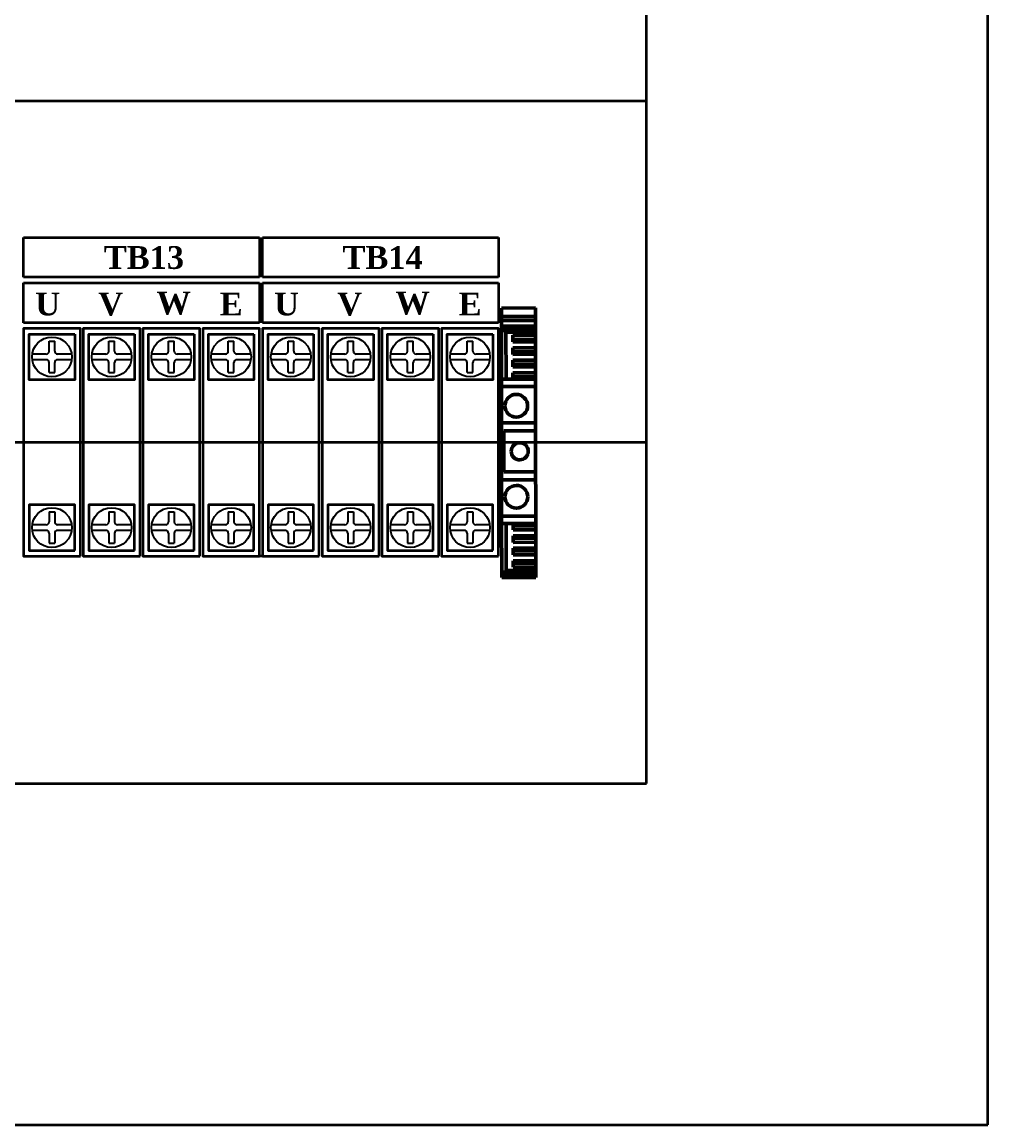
# Model space of a CAD drawing. Header units: millimetres. Extents: x 0 to 19177, y 0 to 12100.
# Drawn here: x 17465.3 to 17635.1, y 10124.9 to 10318.7 of the extents above; entities that cross this region are included whole.
import ezdxf

# ---------------------------------------------------------------- set-up
doc = ezdxf.new("R2010")
doc.units = ezdxf.units.MM
doc.header["$MEASUREMENT"] = 0
doc.layers.add('NetDam', color=7, linetype='Continuous', lineweight=35)
doc.layers.add('Visible (ISO)', color=7, linetype='Continuous', lineweight=50)
doc.styles.get("Standard").update_dxf_attribs({"font": 'arial.ttf'})

msp = doc.modelspace()

# ---------------------------------------------------------------- linework, layer by layer
for p, q in [((17470.06, 10260.88), (17470.06, 10262.64)), ((17471.06, 10260.88), (17471.06, 10262.64)), ((17480.56, 10260.88), (17480.56, 10262.64)), ((17481.56, 10260.88), (17481.56, 10262.64)), ((17491.06, 10260.88), (17491.06, 10262.64)), ((17492.06, 10260.88), (17492.06, 10262.64)), ((17501.56, 10260.88), (17501.56, 10262.64)), ((17502.56, 10260.88), (17502.56, 10262.64)), ((17512.06, 10260.88), (17512.06, 10262.64)), ((17513.06, 10260.88), (17513.06, 10262.64)), ((17522.56, 10260.88), (17522.56, 10262.64)), ((17523.56, 10260.88), (17523.56, 10262.64)), ((17533.06, 10260.88), (17533.06, 10262.64)), ((17534.06, 10260.88), (17534.06, 10262.64)), ((17543.56, 10260.88), (17543.56, 10262.64)), ((17544.56, 10260.88), (17544.56, 10262.64)), ((17469.56, 10260.38), (17467.1, 10260.38)), ((17474.03, 10260.38), (17471.56, 10260.38)), ((17480.06, 10260.38), (17477.6, 10260.38)), ((17484.53, 10260.38), (17482.06, 10260.38)), ((17490.56, 10260.38), (17488.1, 10260.38)), ((17495.03, 10260.38), (17492.56, 10260.38)), ((17501.06, 10260.38), (17498.6, 10260.38)), ((17505.53, 10260.38), (17503.06, 10260.38)), ((17511.56, 10260.38), (17509.1, 10260.38)), ((17516.03, 10260.38), (17513.56, 10260.38)), ((17522.06, 10260.38), (17519.6, 10260.38)), ((17526.53, 10260.38), (17524.06, 10260.38)), ((17532.56, 10260.38), (17530.1, 10260.38)), ((17537.03, 10260.38), (17534.56, 10260.38)), ((17543.06, 10260.38), (17540.6, 10260.38)), ((17547.53, 10260.38), (17545.06, 10260.38)), ((17469.56, 10259.38), (17467.1, 10259.38)), ((17470.06, 10257.13), (17470.06, 10258.88)), ((17471.06, 10257.13), (17471.06, 10258.88)), ((17474.03, 10259.38), (17471.56, 10259.38)), ((17480.06, 10259.38), (17477.6, 10259.38)), ((17480.56, 10257.13), (17480.56, 10258.88)), ((17481.56, 10257.13), (17481.56, 10258.88)), ((17484.53, 10259.38), (17482.06, 10259.38)), ((17490.56, 10259.38), (17488.1, 10259.38)), ((17491.06, 10257.13), (17491.06, 10258.88)), ((17492.06, 10257.13), (17492.06, 10258.88)), ((17495.03, 10259.38), (17492.56, 10259.38)), ((17501.06, 10259.38), (17498.6, 10259.38)), ((17501.56, 10257.13), (17501.56, 10258.88)), ((17502.56, 10257.13), (17502.56, 10258.88)), ((17505.53, 10259.38), (17503.06, 10259.38)), ((17511.56, 10259.38), (17509.1, 10259.38)), ((17512.06, 10257.13), (17512.06, 10258.88)), ((17513.06, 10257.13), (17513.06, 10258.88)), ((17516.03, 10259.38), (17513.56, 10259.38)), ((17522.06, 10259.38), (17519.6, 10259.38)), ((17522.56, 10257.13), (17522.56, 10258.88)), ((17523.56, 10257.13), (17523.56, 10258.88)), ((17526.53, 10259.38), (17524.06, 10259.38)), ((17532.56, 10259.38), (17530.1, 10259.38)), ((17533.06, 10257.13), (17533.06, 10258.88)), ((17534.06, 10257.13), (17534.06, 10258.88)), ((17537.03, 10259.38), (17534.56, 10259.38)), ((17543.06, 10259.38), (17540.6, 10259.38)), ((17543.56, 10257.13), (17543.56, 10258.88)), ((17544.56, 10257.13), (17544.56, 10258.88)), ((17547.53, 10259.38), (17545.06, 10259.38)), ((17470.06, 10232.64), (17470.06, 10230.88)), ((17471.06, 10232.64), (17471.06, 10230.88)), ((17480.56, 10232.64), (17480.56, 10230.88)), ((17481.56, 10232.64), (17481.56, 10230.88)), ((17491.06, 10232.64), (17491.06, 10230.88)), ((17492.06, 10232.64), (17492.06, 10230.88)), ((17501.56, 10232.64), (17501.56, 10230.88)), ((17502.56, 10232.64), (17502.56, 10230.88)), ((17512.06, 10232.64), (17512.06, 10230.88)), ((17513.06, 10232.64), (17513.06, 10230.88)), ((17522.56, 10232.64), (17522.56, 10230.88)), ((17523.56, 10232.64), (17523.56, 10230.88)), ((17533.06, 10232.64), (17533.06, 10230.88)), ((17534.06, 10232.64), (17534.06, 10230.88)), ((17543.56, 10232.64), (17543.56, 10230.88)), ((17544.56, 10232.64), (17544.56, 10230.88)), ((17469.56, 10230.38), (17467.1, 10230.38)), ((17469.56, 10229.38), (17467.1, 10229.38)), ((17470.06, 10228.88), (17470.06, 10227.13)), ((17471.06, 10228.88), (17471.06, 10227.13)), ((17474.03, 10230.38), (17471.56, 10230.38)), ((17474.03, 10229.38), (17471.56, 10229.38)), ((17480.06, 10230.38), (17477.6, 10230.38)), ((17480.06, 10229.38), (17477.6, 10229.38)), ((17480.56, 10228.88), (17480.56, 10227.13)), ((17481.56, 10228.88), (17481.56, 10227.13)), ((17484.53, 10230.38), (17482.06, 10230.38)), ((17484.53, 10229.38), (17482.06, 10229.38)), ((17490.56, 10230.38), (17488.1, 10230.38)), ((17490.56, 10229.38), (17488.1, 10229.38)), ((17491.06, 10228.88), (17491.06, 10227.13)), ((17492.06, 10228.88), (17492.06, 10227.13)), ((17495.03, 10230.38), (17492.56, 10230.38)), ((17495.03, 10229.38), (17492.56, 10229.38)), ((17501.06, 10230.38), (17498.6, 10230.38)), ((17501.06, 10229.38), (17498.6, 10229.38)), ((17501.56, 10228.88), (17501.56, 10227.13)), ((17502.56, 10228.88), (17502.56, 10227.13)), ((17505.53, 10230.38), (17503.06, 10230.38)), ((17505.53, 10229.38), (17503.06, 10229.38)), ((17511.56, 10230.38), (17509.1, 10230.38)), ((17511.56, 10229.38), (17509.1, 10229.38)), ((17512.06, 10228.88), (17512.06, 10227.13)), ((17513.06, 10228.88), (17513.06, 10227.13)), ((17516.03, 10230.38), (17513.56, 10230.38)), ((17516.03, 10229.38), (17513.56, 10229.38)), ((17522.06, 10230.38), (17519.6, 10230.38)), ((17522.06, 10229.38), (17519.6, 10229.38)), ((17522.56, 10228.88), (17522.56, 10227.13)), ((17523.56, 10228.88), (17523.56, 10227.13)), ((17526.53, 10230.38), (17524.06, 10230.38)), ((17526.53, 10229.38), (17524.06, 10229.38)), ((17532.56, 10230.38), (17530.1, 10230.38)), ((17532.56, 10229.38), (17530.1, 10229.38)), ((17533.06, 10228.88), (17533.06, 10227.13)), ((17534.06, 10228.88), (17534.06, 10227.13)), ((17537.03, 10230.38), (17534.56, 10230.38)), ((17537.03, 10229.38), (17534.56, 10229.38)), ((17543.06, 10230.38), (17540.6, 10230.38)), ((17543.06, 10229.38), (17540.6, 10229.38)), ((17543.56, 10228.88), (17543.56, 10227.13)), ((17544.56, 10228.88), (17544.56, 10227.13)), ((17547.53, 10230.38), (17545.06, 10230.38)), ((17547.53, 10229.38), (17545.06, 10229.38))]:
    msp.add_line(p, q)
at = {"ltscale": 0.5}
for p, q in [((17470.06, 10262.64), (17471.06, 10262.64)), ((17480.56, 10262.64), (17481.56, 10262.64)), ((17491.06, 10262.64), (17492.06, 10262.64)), ((17501.56, 10262.64), (17502.56, 10262.64)), ((17512.06, 10262.64), (17513.06, 10262.64)), ((17522.56, 10262.64), (17523.56, 10262.64)), ((17533.06, 10262.64), (17534.06, 10262.64)), ((17543.56, 10262.64), (17544.56, 10262.64)), ((17470.06, 10257.13), (17471.06, 10257.13)), ((17480.56, 10257.13), (17481.56, 10257.13)), ((17491.06, 10257.13), (17492.06, 10257.13)), ((17501.56, 10257.13), (17502.56, 10257.13)), ((17512.06, 10257.13), (17513.06, 10257.13)), ((17522.56, 10257.13), (17523.56, 10257.13)), ((17533.06, 10257.13), (17534.06, 10257.13)), ((17543.56, 10257.13), (17544.56, 10257.13)), ((17470.06, 10232.64), (17471.06, 10232.64)), ((17480.56, 10232.64), (17481.56, 10232.64)), ((17491.06, 10232.64), (17492.06, 10232.64)), ((17501.56, 10232.64), (17502.56, 10232.64)), ((17512.06, 10232.64), (17513.06, 10232.64)), ((17522.56, 10232.64), (17523.56, 10232.64)), ((17533.06, 10232.64), (17534.06, 10232.64)), ((17543.56, 10232.64), (17544.56, 10232.64)), ((17470.06, 10227.13), (17471.06, 10227.13)), ((17480.56, 10227.13), (17481.56, 10227.13)), ((17491.06, 10227.13), (17492.06, 10227.13)), ((17501.56, 10227.13), (17502.56, 10227.13)), ((17512.06, 10227.13), (17513.06, 10227.13)), ((17522.56, 10227.13), (17523.56, 10227.13)), ((17533.06, 10227.13), (17534.06, 10227.13)), ((17543.56, 10227.13), (17544.56, 10227.13))]:
    msp.add_line(p, q, dxfattribs=at)
for centre in [(17470.56, 10259.88), (17481.06, 10259.88), (17491.56, 10259.88), (17502.06, 10259.88), (17512.56, 10259.88), (17523.06, 10259.88), (17533.56, 10259.88), (17544.06, 10259.88), (17470.56, 10229.88), (17481.06, 10229.88), (17491.56, 10229.88), (17502.06, 10229.88), (17512.56, 10229.88), (17523.06, 10229.88), (17533.56, 10229.88), (17544.06, 10229.88)]:
    msp.add_circle(centre, 3.5)
for centre, start, end in [((17469.56, 10260.88), 270, 0), ((17471.56, 10260.88), 180, 270), ((17480.06, 10260.88), 270, 0), ((17482.06, 10260.88), 180, 270), ((17490.56, 10260.88), 270, 0), ((17492.56, 10260.88), 180, 270), ((17501.06, 10260.88), 270, 0), ((17503.06, 10260.88), 180, 270), ((17511.56, 10260.88), 270, 0), ((17513.56, 10260.88), 180, 270), ((17522.06, 10260.88), 270, 0), ((17524.06, 10260.88), 180, 270), ((17532.56, 10260.88), 270, 0), ((17534.56, 10260.88), 180, 270), ((17543.06, 10260.88), 270, 0), ((17545.06, 10260.88), 180, 270), ((17469.56, 10258.88), 0, 90), ((17471.56, 10258.88), 90, 180), ((17480.06, 10258.88), 0, 90), ((17482.06, 10258.88), 90, 180), ((17490.56, 10258.88), 0, 90), ((17492.56, 10258.88), 90, 180), ((17501.06, 10258.88), 0, 90), ((17503.06, 10258.88), 90, 180), ((17511.56, 10258.88), 0, 90), ((17513.56, 10258.88), 90, 180), ((17522.06, 10258.88), 0, 90), ((17524.06, 10258.88), 90, 180), ((17532.56, 10258.88), 0, 90), ((17534.56, 10258.88), 90, 180), ((17543.06, 10258.88), 0, 90), ((17545.06, 10258.88), 90, 180), ((17469.56, 10230.88), 270, 0), ((17471.56, 10230.88), 180, 270), ((17480.06, 10230.88), 270, 0), ((17482.06, 10230.88), 180, 270), ((17490.56, 10230.88), 270, 0), ((17492.56, 10230.88), 180, 270), ((17501.06, 10230.88), 270, 0), ((17503.06, 10230.88), 180, 270), ((17511.56, 10230.88), 270, 0), ((17513.56, 10230.88), 180, 270), ((17522.06, 10230.88), 270, 0), ((17524.06, 10230.88), 180, 270), ((17532.56, 10230.88), 270, 0), ((17534.56, 10230.88), 180, 270), ((17543.06, 10230.88), 270, 0), ((17545.06, 10230.88), 180, 270), ((17469.56, 10228.88), 0, 90), ((17471.56, 10228.88), 90, 180), ((17480.06, 10228.88), 0, 90), ((17482.06, 10228.88), 90, 180), ((17490.56, 10228.88), 0, 90), ((17492.56, 10228.88), 90, 180), ((17501.06, 10228.88), 0, 90), ((17503.06, 10228.88), 90, 180), ((17511.56, 10228.88), 0, 90), ((17513.56, 10228.88), 90, 180), ((17522.06, 10228.88), 0, 90), ((17524.06, 10228.88), 90, 180), ((17532.56, 10228.88), 0, 90), ((17534.56, 10228.88), 90, 180), ((17543.06, 10228.88), 0, 90), ((17545.06, 10228.88), 90, 180)]:
    msp.add_arc(centre, 0.5, start, end)
at = {"layer": 'NetDam', "color": 0}
for p, q in [((17635.09, 10124.87), (17635.09, 11724.87)), ((17575.09, 10184.87), (17575.09, 11664.87)), ((16945.09, 10304.87), (17575.09, 10304.87)), ((17465.56, 10273.88), (17465.56, 10280.88)), ((17465.56, 10280.88), (17507.06, 10280.88)), ((17507.06, 10280.88), (17507.06, 10273.88)), ((17507.56, 10273.88), (17507.56, 10280.88)), ((17507.56, 10280.88), (17549.06, 10280.88)), ((17549.06, 10280.88), (17549.06, 10273.88)), ((17507.06, 10273.88), (17465.56, 10273.88)), ((17549.06, 10273.88), (17507.56, 10273.88)), ((17465.56, 10265.88), (17465.56, 10272.88)), ((17465.56, 10272.88), (17507.06, 10272.88)), ((17507.06, 10272.88), (17507.06, 10265.88)), ((17507.56, 10265.88), (17507.56, 10272.88)), ((17507.56, 10272.88), (17549.06, 10272.88)), ((17549.06, 10272.88), (17549.06, 10265.88)), ((17507.06, 10265.88), (17465.56, 10265.88)), ((17549.06, 10265.88), (17507.56, 10265.88)), ((16945.09, 10244.87), (17575.09, 10244.87)), ((17507.56, 10224.88), (17507.06, 10224.88)), ((16945.09, 10184.87), (17575.09, 10184.87)), ((16885.09, 10124.87), (17635.09, 10124.87))]:
    msp.add_line(p, q, dxfattribs=at)
for points in [[(17475.56, 10224.88), (17475.56, 10264.88), (17465.56, 10264.88), (17465.56, 10224.88)], [(17474.56, 10263.88), (17474.56, 10255.88), (17466.56, 10255.88), (17466.56, 10263.88)], [(17486.06, 10224.88), (17486.06, 10264.88), (17476.06, 10264.88), (17476.06, 10224.88)], [(17485.06, 10263.88), (17485.06, 10255.88), (17477.06, 10255.88), (17477.06, 10263.88)], [(17496.56, 10224.88), (17496.56, 10264.88), (17486.56, 10264.88), (17486.56, 10224.88)], [(17495.56, 10263.88), (17495.56, 10255.88), (17487.56, 10255.88), (17487.56, 10263.88)], [(17507.06, 10224.88), (17507.06, 10264.88), (17497.06, 10264.88), (17497.06, 10224.88)], [(17506.06, 10263.88), (17506.06, 10255.88), (17498.06, 10255.88), (17498.06, 10263.88)], [(17517.56, 10224.88), (17517.56, 10264.88), (17507.56, 10264.88), (17507.56, 10224.88)], [(17516.56, 10263.88), (17516.56, 10255.88), (17508.56, 10255.88), (17508.56, 10263.88)], [(17528.06, 10224.88), (17528.06, 10264.88), (17518.06, 10264.88), (17518.06, 10224.88)], [(17527.06, 10263.88), (17527.06, 10255.88), (17519.06, 10255.88), (17519.06, 10263.88)], [(17538.56, 10224.88), (17538.56, 10264.88), (17528.56, 10264.88), (17528.56, 10224.88)], [(17537.56, 10263.88), (17537.56, 10255.88), (17529.56, 10255.88), (17529.56, 10263.88)], [(17549.06, 10224.88), (17549.06, 10264.88), (17539.06, 10264.88), (17539.06, 10224.88)], [(17548.06, 10263.88), (17548.06, 10255.88), (17540.06, 10255.88), (17540.06, 10263.88)], [(17474.56, 10225.88), (17474.56, 10233.88), (17466.56, 10233.88), (17466.56, 10225.88)], [(17485.06, 10225.88), (17485.06, 10233.88), (17477.06, 10233.88), (17477.06, 10225.88)], [(17495.56, 10225.88), (17495.56, 10233.88), (17487.56, 10233.88), (17487.56, 10225.88)], [(17506.06, 10225.88), (17506.06, 10233.88), (17498.06, 10233.88), (17498.06, 10225.88)], [(17516.56, 10225.88), (17516.56, 10233.88), (17508.56, 10233.88), (17508.56, 10225.88)], [(17527.06, 10225.88), (17527.06, 10233.88), (17519.06, 10233.88), (17519.06, 10225.88)], [(17537.56, 10225.88), (17537.56, 10233.88), (17529.56, 10233.88), (17529.56, 10225.88)], [(17548.06, 10225.88), (17548.06, 10233.88), (17540.06, 10233.88), (17540.06, 10225.88)]]:
    msp.add_lwpolyline(points, close=True, dxfattribs=at)
at = {"layer": 'Visible (ISO)'}
for p, q in [((17549.56, 10268.48), (17555.56, 10268.49)), ((17549.56, 10266.98), (17549.56, 10268.48)), ((17555.58, 10254.25), (17555.56, 10268.49)), ((17549.56, 10266.98), (17555.56, 10266.99)), ((17549.56, 10266.28), (17549.56, 10266.98)), ((17549.56, 10266.28), (17555.56, 10266.29)), ((17549.56, 10266.28), (17549.56, 10265.68)), ((17549.57, 10265.28), (17549.56, 10265.68)), ((17549.57, 10265.28), (17555.57, 10265.29)), ((17549.57, 10264.8), (17549.57, 10265.28)), ((17549.57, 10264.8), (17555.57, 10264.8)), ((17549.57, 10264.51), (17549.57, 10264.8)), ((17550.37, 10264.51), (17549.57, 10264.51)), ((17549.57, 10264.51), (17549.58, 10255.96)), ((17550.38, 10255.96), (17550.37, 10264.51)), ((17550.37, 10264.23), (17555.57, 10264.24)), ((17551.57, 10262.52), (17551.57, 10263.68)), ((17551.57, 10263.68), (17555.57, 10263.68)), ((17551.57, 10262.96), (17555.57, 10262.96)), ((17551.57, 10262.52), (17555.57, 10262.53)), ((17551.57, 10261.48), (17555.57, 10261.49)), ((17551.57, 10260.33), (17551.57, 10261.48)), ((17551.57, 10260.77), (17555.57, 10260.77)), ((17551.57, 10260.33), (17555.57, 10260.34)), ((17551.57, 10259.29), (17555.57, 10259.3)), ((17551.57, 10258.14), (17551.57, 10259.29)), ((17551.57, 10258.58), (17555.57, 10258.58)), ((17551.57, 10258.14), (17555.57, 10258.15)), ((17549.58, 10255.96), (17555.58, 10255.96)), ((17549.58, 10254.68), (17549.58, 10255.96)), ((17551.58, 10257.1), (17555.58, 10257.11)), ((17551.58, 10255.96), (17551.58, 10257.1)), ((17551.58, 10256.38), (17555.58, 10256.39)), ((17549.58, 10254.68), (17555.58, 10254.69)), ((17549.59, 10248.28), (17549.58, 10254.68)), ((17555.58, 10253.67), (17555.58, 10254.25)), ((17555.58, 10253.67), (17555.59, 10250.15)), ((17555.59, 10249.57), (17555.59, 10250.15)), ((17549.59, 10248.28), (17555.59, 10248.29)), ((17549.6, 10238.28), (17549.59, 10248.28)), ((17555.59, 10247.54), (17555.59, 10249.57)), ((17555.59, 10246.89), (17549.99, 10246.88)), ((17549.99, 10246.88), (17550, 10239.68)), ((17555.59, 10247.32), (17555.59, 10247.54)), ((17555.61, 10227.66), (17555.59, 10247.32)), ((17549.6, 10238.28), (17555.6, 10238.29)), ((17549.61, 10231.88), (17549.6, 10238.28)), ((17550, 10239.68), (17555.6, 10239.69)), ((17549.61, 10231.88), (17555.61, 10231.89)), ((17549.61, 10230.61), (17549.61, 10231.88)), ((17549.61, 10230.61), (17555.61, 10230.62)), ((17549.62, 10222.05), (17549.61, 10230.61)), ((17550.41, 10230.61), (17550.42, 10222.06)), ((17551.61, 10229.47), (17551.61, 10230.61)), ((17551.61, 10230.19), (17555.61, 10230.19)), ((17551.61, 10229.47), (17555.61, 10229.48)), ((17551.61, 10228.43), (17555.61, 10228.44)), ((17551.62, 10227.28), (17551.61, 10228.43)), ((17551.61, 10228), (17555.61, 10228)), ((17551.62, 10227.28), (17555.62, 10227.29)), ((17555.62, 10221.09), (17555.61, 10227.66)), ((17551.62, 10225.09), (17551.62, 10226.24)), ((17551.62, 10226.24), (17555.62, 10226.24)), ((17551.62, 10225.8), (17555.62, 10225.81)), ((17551.62, 10225.09), (17555.62, 10225.09)), ((17551.62, 10222.9), (17551.62, 10224.05)), ((17551.62, 10224.05), (17555.62, 10224.05)), ((17551.62, 10223.61), (17555.62, 10223.62)), ((17551.62, 10222.9), (17555.62, 10222.9)), ((17550.42, 10222.06), (17549.62, 10222.05)), ((17549.62, 10221.77), (17549.62, 10222.05)), ((17549.62, 10221.77), (17555.62, 10221.78)), ((17549.62, 10221.28), (17549.62, 10221.77)), ((17549.62, 10221.28), (17555.62, 10221.29)), ((17549.62, 10221.28), (17549.62, 10221.08)), ((17549.62, 10221.08), (17555.62, 10221.09)), ((17550.42, 10222.34), (17555.62, 10222.35))]:
    msp.add_line(p, q, dxfattribs=at)
for centre, radius, start, end in [((17552.18, 10251.29), 2, 0.0753, 180.0753), ((17552.18, 10251.29), 2, 180.0753, 0.0753), ((17552.79, 10243.29), 1.5, 0.0753, 180.0753), ((17552.79, 10243.29), 1.5, 180.0753, 0.0753), ((17552.2, 10235.29), 2, 0.0753, 180.0753), ((17552.2, 10235.29), 2, 180.0753, 0.0753)]:
    msp.add_arc(centre, radius, start, end, dxfattribs=at)

# ---------------------------------------------------------------- texts
at = {"char_height": 4, "attachment_point": 1}
for s, insert, width in [('\\pi14.11994;{\\fTimes New Roman|b1|i0|c0|p18;TB13}', (17465.56, 10279.36), 41.5), ('\\pi14.06936;{\\fTimes New Roman|b1|i0|c0|p18;TB14}', (17507.56, 10279.36), 41.5), ('{\\fTimes New Roman|b1|i0|c0|p18;W}', (17488.93, 10271.36), 4.9841), ('{\\fTimes New Roman|b1|i0|c0|p18;W}', (17530.93, 10271.36), 4.9841), ('{\\fTimes New Roman|b1|i0|c0|p18;U}', (17467.63, 10271.18), 4.9841), ('{\\fTimes New Roman|b1|i0|c0|p18;V}', (17478.72, 10271.18), 4.9841), ('{\\fTimes New Roman|b1|i0|c0|p18;E}', (17500.06, 10271.18), 4.9841), ('{\\fTimes New Roman|b1|i0|c0|p18;U}', (17509.63, 10271.18), 4.9841), ('{\\fTimes New Roman|b1|i0|c0|p18;V}', (17520.72, 10271.18), 4.9841), ('{\\fTimes New Roman|b1|i0|c0|p18;E}', (17542.06, 10271.18), 4.9841)]:
    msp.add_mtext(s, dxfattribs=dict(at, insert=insert, width=width))

doc.saveas('drawing.dxf')
